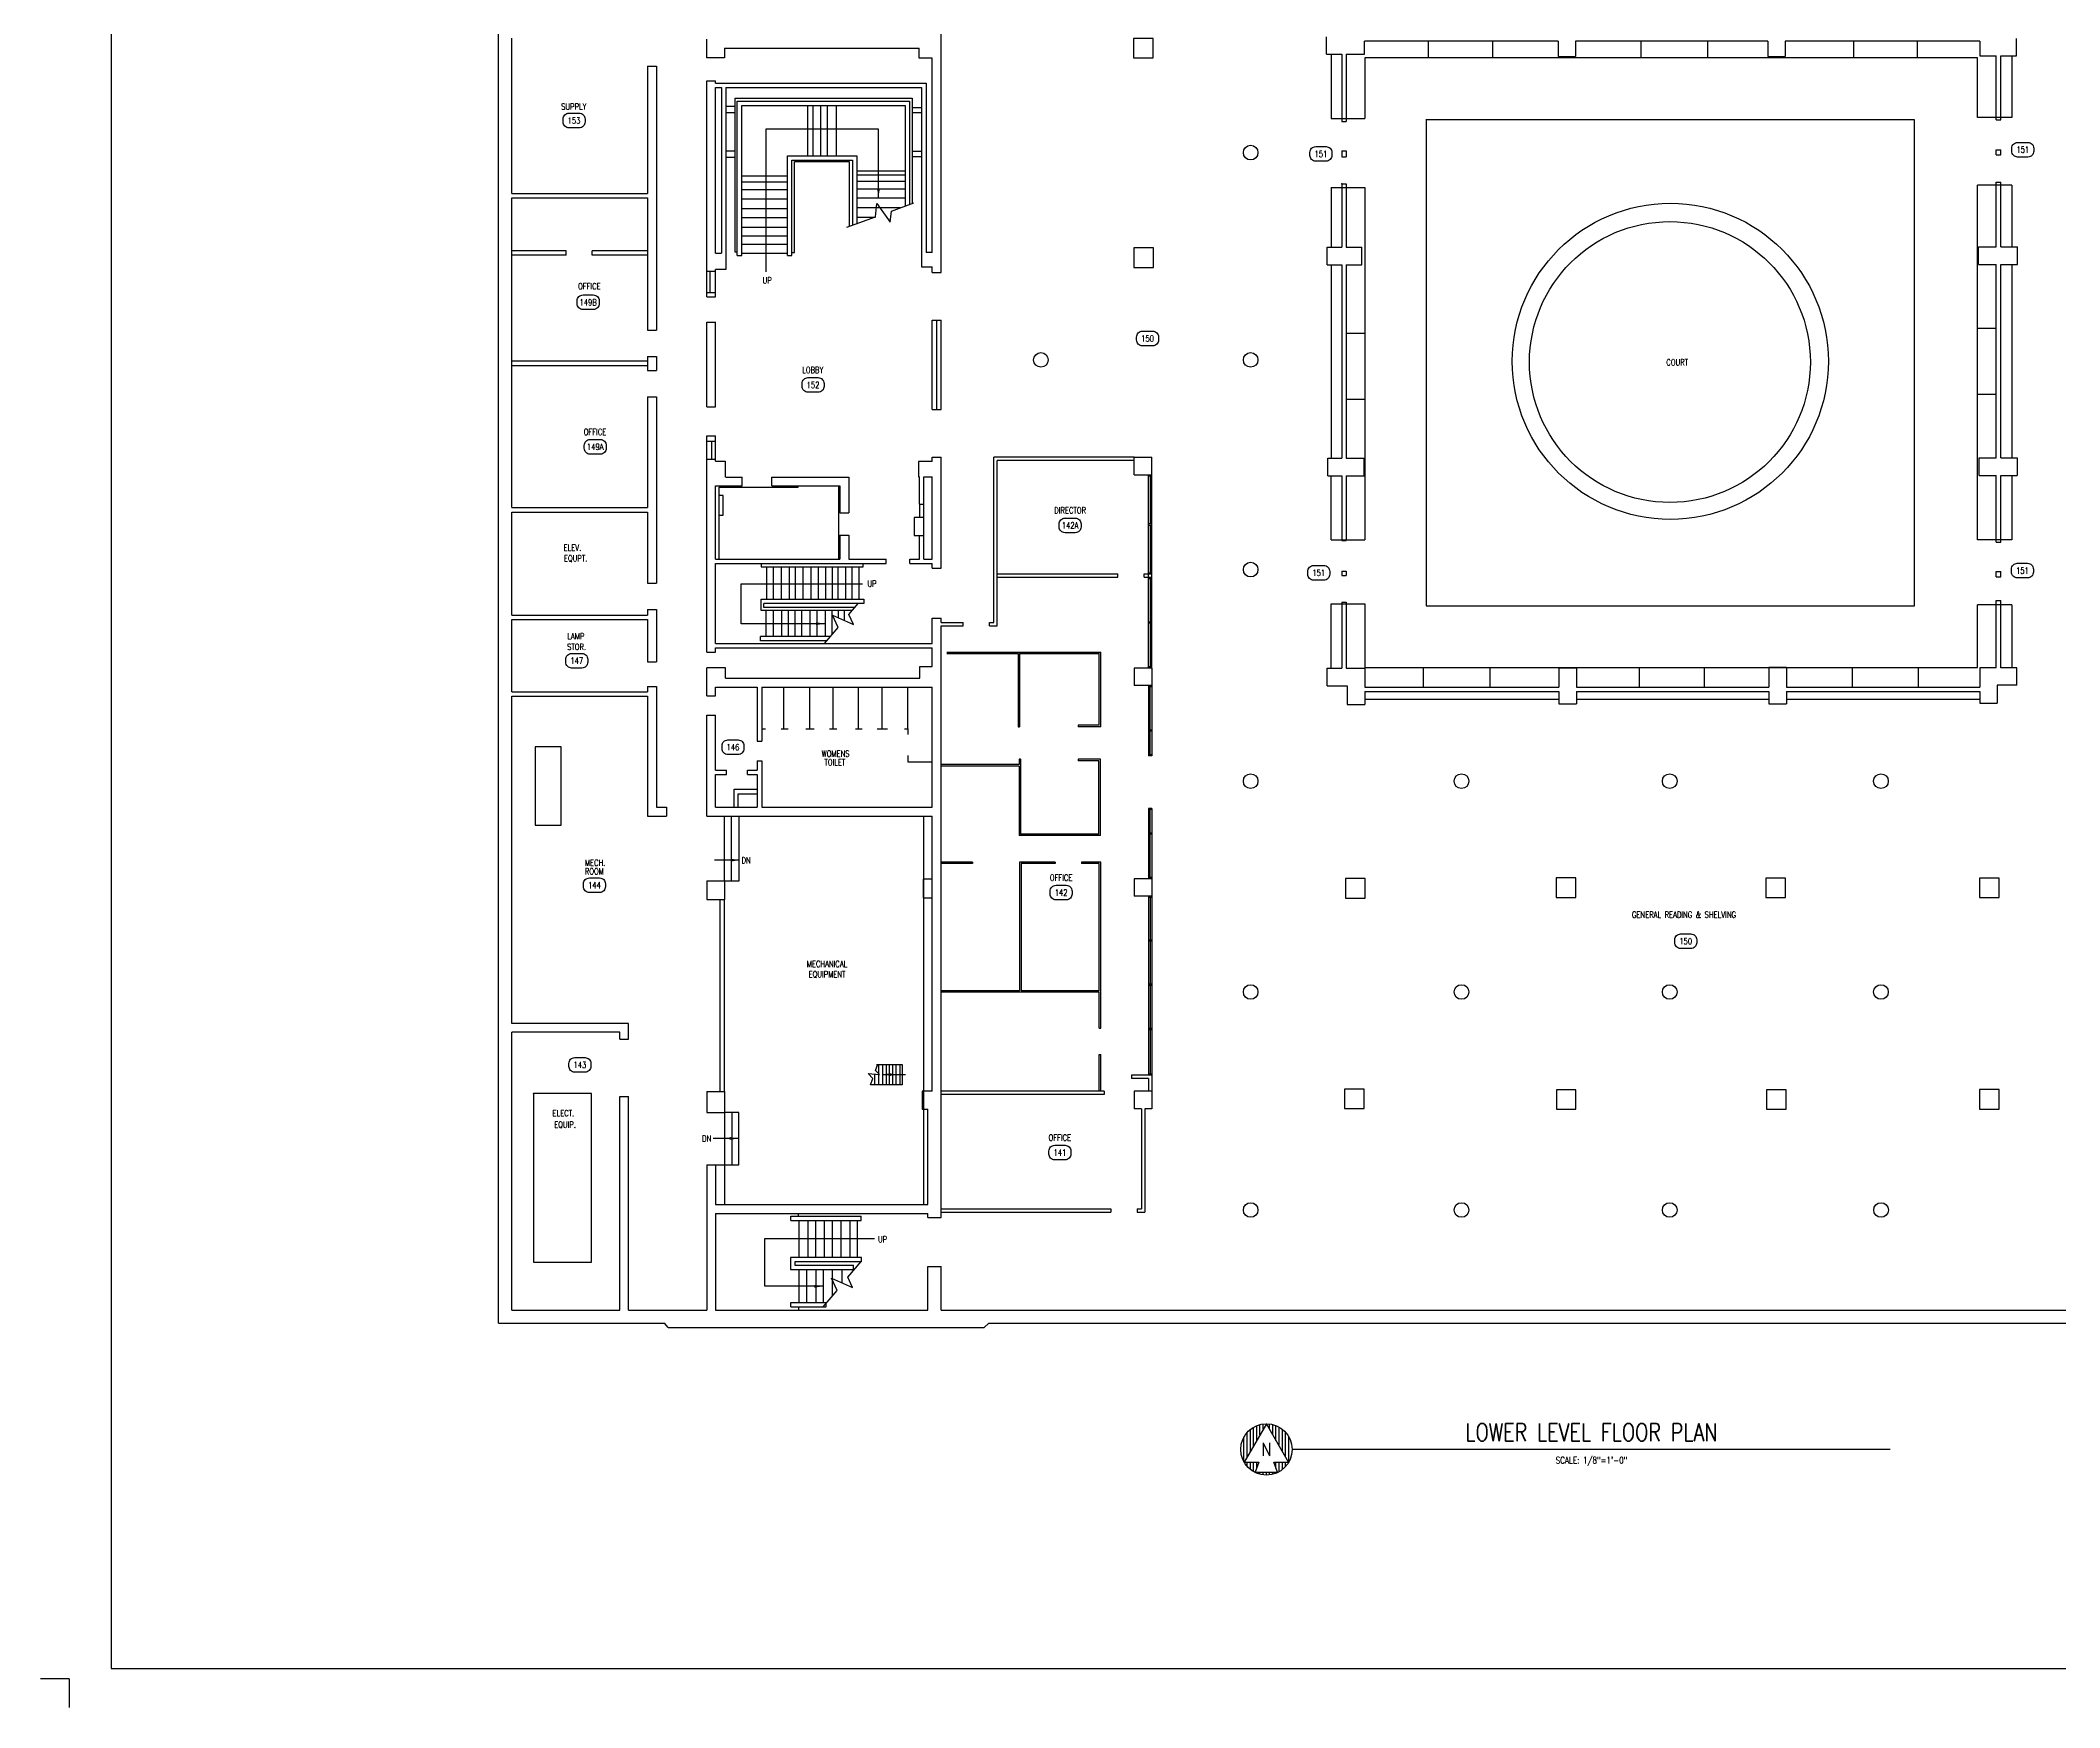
# Model space of a CAD drawing. Extents: x -97 to 5019, y -54 to 3540.
# Drawn here: x -97 to 2663, y -54 to 2225 of the extents above; entities that cross this region are included whole.
import ezdxf
from ezdxf.enums import TextEntityAlignment as Align

# ---------------------------------------------------------------- set-up
doc = ezdxf.new("R2010")
doc.units = 0
doc.header["$LTSCALE"] = 48
doc.header["$MEASUREMENT"] = 0
doc.layers.get('0').update_dxf_attribs({"linetype": 'CONTINUOUS'})
for name, color, linetype in [('BLDGS', 34, 'CONTINUOUS'), ('BORDER', 2, 'CONTINUOUS'), ('ROOMS', 34, 'CONTINUOUS')]:
    doc.layers.add(name, color=color, linetype=linetype)
doc.styles.add('A', font='SIMPLEX.shx', dxfattribs={"width": 0.8, "height": 8.5})
doc.styles.add('COMPLEX', font='complex', dxfattribs={"height": 24})
doc.styles.add('SIMPLEX', font='SIMPLEX.shx', dxfattribs={"height": 12})
doc.dimstyles.get("Standard").update_dxf_attribs({"dimtxt": 0.18, "dimasz": 0.18, "dimexe": 0.18, "dimexo": 0.0625, "dimgap": 0.09, "dimtad": 0, "dimtih": 1, "dimtoh": 1, "dimdec": 4, "dimzin": 0, "dimdsep": 46, "dimtxsty": 'Standard', "dimcen": 0.09, "dimadec": 0, "dimazin": 0, "dimtfac": 1, "dimtdec": 4, "dimtofl": 0, "dimtmove": 0, "dimatfit": 3, "dimfxl": 1, "dimtolj": 1, "dimtzin": 0, "dimarcsym": 0})

msp = doc.modelspace()

# ---------------------------------------------------------------- linework, layer by layer
for centre in [(1557.1, 2071.3), (1270.4, 1788.1), (1557.1, 1788.1), (1557.1, 1501.5), (1557.1, 1212.4), (1845.2, 1212.4), (2129.7, 1212.4), (2418.4, 1212.4), (1557.1, 924.3), (1845.2, 924.3), (2129.7, 924.3), (2418.4, 924.3), (1557.1, 626.4), (1845.2, 626.4), (2129.7, 626.4), (2418.5, 626.4)]:
    msp.add_circle(centre, 10)
at = {"layer": 'BLDGS'}
for p, q in [((529.3, 471.8), (529.3, 3087.8)), ((1134.1, 1907.4), (1134.1, 2784.6)), ((547.3, 2015.3), (547.3, 2227.5)), ((813.9, 2201), (813.9, 2226.1)), ((837.9, 2214.1), (1104.1, 2214.1)), ((837.9, 2214.1), (837.9, 2201)), ((1104.1, 2200.5), (1104.1, 2214.1)), ((1660.9, 2205.7), (1660.9, 2229.7)), ((1977.2, 2223.8), (1712.6, 2223.8)), ((1712.6, 2205.7), (1712.6, 2223.8)), ((1800, 2200.8), (1800, 2223.8)), ((1888.2, 2200.8), (1888.2, 2223.8)), ((1977.2, 2223.8), (1977.2, 2202.6)), ((2263.7, 2223.8), (2001.2, 2223.8)), ((2001.2, 2223.8), (2001.2, 2202.6)), ((2090.7, 2200.8), (2090.7, 2223.8)), ((2181.6, 2200.8), (2181.6, 2223.8)), ((2263.7, 2223.8), (2263.7, 2202.7)), ((2553.7, 2223.8), (2287.7, 2223.8)), ((2287.7, 2223.8), (2287.7, 2202.7)), ((2381.2, 2200.8), (2381.2, 2223.8)), ((2468.3, 2200.8), (2468.3, 2223.8)), ((2553.7, 2223.8), (2553.7, 2203.4)), ((2603.4, 2203.4), (2603.4, 2227.4)), ((733, 2189.5), (733, 2015.3)), ((733, 2189.5), (745, 2189.5)), ((745, 2189.5), (745, 1828.5)), ((837.9, 2201), (813.9, 2201)), ((1122.1, 2200.5), (1104.1, 2200.5)), ((1122.1, 1934.8), (1122.1, 2200.5)), ((1660.9, 2205.7), (1681.8, 2205.7)), ((1666.9, 2205.7), (1666.9, 2118.1)), ((1681.8, 2205.7), (1681.8, 2113.6)), ((1687.7, 2205.7), (1712.6, 2205.7)), ((1687.7, 2205.7), (1687.7, 2113.6)), ((2550.5, 2200.8), (1713.2, 2200.8)), ((1713.2, 2200.8), (1713.2, 2118.1)), ((1977.2, 2202.6), (2001.2, 2202.6)), ((2263.7, 2202.7), (2287.7, 2202.7)), ((2550.5, 2119.3), (2550.5, 2200.8)), ((2553.7, 2203.4), (2576, 2203.4)), ((2576, 2116), (2576, 2203.4)), ((2582.1, 2116), (2582.1, 2203.4)), ((2582.1, 2203.4), (2603.4, 2203.4)), ((2597.4, 2203.4), (2597.4, 2119.3)), ((813.9, 1874.1), (813.9, 2169.4)), ((813.9, 2169.4), (825.9, 2169.4)), ((825.9, 2166.4), (825.9, 2169.4)), ((825.9, 2166.4), (1113.5, 2166.4)), ((825.9, 1934.1), (825.9, 2160.3)), ((825.9, 2160.3), (833.9, 2160.3)), ((833.9, 2160.3), (833.9, 1934.1)), ((840, 2160.3), (1107.4, 2160.3)), ((840, 2160.3), (840, 1911.7)), ((1107.4, 2160.3), (1107.4, 1936.5)), ((1113.5, 2166.4), (1113.5, 1934.8)), ((840, 2134.6), (852.7, 2134.6)), ((840, 2126.3), (852.7, 2126.3)), ((852.7, 1935.3), (852.7, 2145.8)), ((852.7, 2145.8), (1094.4, 2145.8)), ((855.6, 1930.5), (855.6, 2141.8)), ((855.6, 2141.8), (1091.1, 2141.8)), ((861.6, 1930.5), (861.6, 2135.8)), ((861.6, 2135.8), (1085, 2135.8)), ((952, 2066.8), (952, 2135.8)), ((959.4, 2066.8), (959.4, 2135.8)), ((969.6, 2066.8), (969.6, 2135.8)), ((979, 2066.8), (979, 2135.8)), ((991.3, 2066.8), (991.3, 2135.8)), ((1085, 2135.8), (1085, 1998.4)), ((1091.1, 2141.8), (1091.1, 2000.2)), ((1094.4, 2145.8), (1094.4, 2001.6)), ((1094.4, 2132.9), (1107.4, 2132.9)), ((1094.4, 2126.1), (1107.4, 2126.1)), ((1666.9, 2118.1), (1713.2, 2118.1)), ((1681.8, 2113.6), (1687.7, 2113.6)), ((1796.8, 2116.8), (1796.8, 1452)), ((2464.4, 2116.2), (1797.4, 2116.2)), ((2464.4, 1452), (2464.4, 2116.2)), ((2597.4, 2119.3), (2550.5, 2119.3)), ((2576, 2116), (2582.1, 2116)), ((840, 2073.9), (852.7, 2073.9)), ((1094.4, 2073.4), (1107.4, 2073.4)), ((1681.8, 2073.9), (1687.7, 2073.9)), ((1681.8, 2073.9), (1681.8, 2065.5)), ((1687.7, 2073.9), (1687.7, 2065.5)), ((2576, 2075.2), (2582.1, 2075.2)), ((2576, 2068.4), (2576, 2075.2)), ((2582.1, 2068.4), (2582.1, 2075.2)), ((840, 2064.9), (852.7, 2064.9)), ((924.1, 1930.5), (924.1, 2066.8)), ((924.1, 2066.8), (1019, 2066.8)), ((930.1, 1930.5), (930.1, 2060.8)), ((930.1, 2060.8), (1012.9, 2060.8)), ((933.6, 1934.9), (933.6, 2059.1)), ((933.6, 2059.1), (1008.3, 2059.1)), ((1008.3, 2059.1), (1008.3, 1970.7)), ((1012.9, 2060.8), (1012.9, 1972.3)), ((1019, 2066.8), (1019, 1974.3)), ((1019, 2046.6), (1085, 2046.6)), ((1094.4, 2065.9), (1107.4, 2065.9)), ((1681.8, 2065.5), (1687.7, 2065.5)), ((2576, 2068.4), (2582.1, 2068.4)), ((547.3, 2015.3), (733, 2015.3)), ((861.6, 2039.7), (924.1, 2039.7)), ((861.6, 2031.5), (924.1, 2031.5)), ((861.6, 2021.1), (924.1, 2021.1)), ((1019, 2041), (1085, 2041)), ((1019, 2032.2), (1085, 2032.2)), ((1019, 2021.6), (1085, 2021.6)), ((1666.9, 2023.5), (1666.9, 1941.9)), ((1666.9, 2023.5), (1713.2, 2023.5)), ((1681.8, 2028.8), (1681.8, 1941.9)), ((1681.8, 2028.8), (1687.7, 2028.8)), ((1687.7, 2028.8), (1687.7, 1941.9)), ((1713.2, 2023.5), (1713.2, 1542.1)), ((2550.5, 1542.1), (2550.5, 2026.9)), ((2597.4, 2026.9), (2550.5, 2026.9)), ((2576, 1942.6), (2576, 2030.8)), ((2576, 2030.8), (2582.1, 2030.8)), ((2582.1, 1942.6), (2582.1, 2030.8)), ((2597.4, 2026.9), (2597.4, 1942.6)), ((547.3, 1586.2), (547.3, 2009.3)), ((547.3, 2009.3), (733, 2009.3)), ((733, 2009.3), (733, 1828.5)), ((861.6, 2008.1), (924.1, 2008.1)), ((861.6, 1995), (924.1, 1995)), ((1019, 2009.3), (1085, 2009.3)), ((1019, 1996.4), (1078.2, 1996.4)), ((1044.5, 1983.4), (1046.4, 2001.6)), ((1046.4, 2001.6), (1064.6, 1976.2)), ((1064.6, 1976.2), (1066.1, 1991.4)), ((1066.1, 1991.4), (1096.9, 2002.5)), ((861.6, 1982.8), (924.1, 1982.8)), ((861.6, 1969.2), (924.1, 1969.2)), ((1005.3, 1969.3), (1044.5, 1983.4)), ((1019, 1983.3), (1044.5, 1983.3)), ((621.9, 1937.2), (547.3, 1937.2)), ((621.9, 1931.2), (621.9, 1937.2)), ((657.1, 1931.2), (657.1, 1937.2)), ((733, 1937.2), (657.1, 1937.2)), ((825.9, 1934.1), (833.9, 1934.1)), ((855.6, 1935.3), (852.7, 1935.3)), ((861.6, 1957.5), (924.1, 1957.5)), ((861.6, 1946.1), (924.1, 1946.1)), ((861.6, 1933.9), (924.1, 1933.9)), ((930.1, 1934.9), (933.6, 1934.9)), ((1107.4, 1936.5), (1107.4, 1915.2)), ((1122.1, 1934.8), (1113.5, 1934.8)), ((1661.5, 1941.9), (1681.8, 1941.9)), ((1661.5, 1917.9), (1661.5, 1941.9)), ((1687.7, 1941.9), (1709, 1941.9)), ((1709, 1917.9), (1709, 1941.9)), ((2551.9, 1942.6), (2576, 1942.6)), ((2551.9, 1918.6), (2551.9, 1942.6)), ((2582.1, 1942.6), (2604.8, 1942.6)), ((2604.8, 1918.6), (2604.8, 1942.6)), ((621.9, 1931.2), (547.3, 1931.2)), ((733, 1931.2), (657.1, 1931.2)), ((813.9, 1909.5), (825.9, 1909.5)), ((818.7, 1880.2), (818.7, 1909.5)), ((825.9, 1874.1), (825.9, 1911.7)), ((840, 1911.7), (825.9, 1911.7)), ((855.6, 1930.5), (861.6, 1930.5)), ((924.1, 1930.5), (930.1, 1930.5)), ((1107.4, 1915.2), (1122.1, 1915.2)), ((1122.1, 1907.4), (1122.1, 1915.2)), ((1122.1, 1907.4), (1134.1, 1907.4)), ((1661.5, 1917.9), (1681.8, 1917.9)), ((1666.9, 1917.9), (1666.9, 1653.7)), ((1681.8, 1917.9), (1681.8, 1653.7)), ((1687.7, 1917.9), (1687.7, 1653.7)), ((1687.7, 1917.9), (1709, 1917.9)), ((2551.9, 1918.6), (2576, 1918.6)), ((2576, 1654), (2576, 1918.6)), ((2582.1, 1654), (2582.1, 1918.6)), ((2582.1, 1918.6), (2597.4, 1918.6)), ((2597.4, 1918.6), (2597.4, 1654)), ((2597.4, 1918.6), (2604.8, 1918.6)), ((813.9, 1880.2), (825.9, 1880.2)), ((813.9, 1874.1), (825.9, 1874.1)), ((733, 1828.5), (745, 1828.5)), ((813.9, 1724.1), (813.9, 1839.6)), ((813.9, 1839.6), (825.9, 1839.6)), ((825.9, 1724.1), (825.9, 1839.6)), ((1122.1, 1720.4), (1122.1, 1842.5)), ((1122.1, 1842.5), (1134.1, 1842.5)), ((1128.1, 1720.4), (1128.1, 1842.5)), ((1134.1, 1720.4), (1134.1, 1842.5)), ((1687.7, 1824.7), (1713.2, 1824.7)), ((2576, 1830.9), (2550.5, 1830.9)), ((733, 1786.1), (547.3, 1786.1)), ((733, 1780.1), (547.3, 1780.1)), ((733, 1792.5), (733, 1773.6)), ((733, 1792.5), (745, 1792.5)), ((733, 1773.6), (745, 1773.6)), ((745, 1792.5), (745, 1773.6)), ((2576, 1740.7), (2550.5, 1740.7)), ((733, 1737.6), (733, 1586.2)), ((733, 1737.6), (745, 1737.6)), ((745, 1737.6), (745, 1482.9)), ((813.9, 1724.1), (825.9, 1724.1)), ((1122.1, 1720.4), (1134.1, 1720.4)), ((1687.7, 1734.6), (1713.2, 1734.6)), ((813.9, 1388.5), (813.9, 1684.3)), ((813.9, 1684.3), (825.9, 1684.3)), ((825.9, 1649.6), (825.9, 1684.3)), ((813.9, 1677.2), (825.9, 1677.2)), ((820.5, 1677.2), (820.5, 1652.5)), ((813.9, 1652.5), (825.9, 1652.5)), ((825.9, 1649.6), (839, 1649.6)), ((839, 1649.6), (839, 1627.9)), ((1122.1, 1649.4), (1103.4, 1649.4)), ((1103.4, 1649.4), (1103.4, 1628.1)), ((1103.4, 1628.1), (1104.6, 1628.1)), ((1104.6, 1590.8), (1104.6, 1628.1)), ((1110.6, 1590.8), (1110.6, 1628.1)), ((1110.6, 1628.1), (1122.1, 1628.1)), ((1122.1, 1649.4), (1122.1, 1655)), ((1122.1, 1655), (1134.1, 1655)), ((1122.1, 1515.8), (1122.1, 1628.1)), ((1134.1, 1503.6), (1134.1, 1655)), ((1206.1, 1429.3), (1206.1, 1655)), ((1398.1, 1655), (1206.1, 1655)), ((1210.6, 1424.8), (1210.6, 1650.5)), ((1398.1, 1650.5), (1210.6, 1650.5)), ((1398.1, 1655), (1422.1, 1655)), ((1398.1, 1631), (1398.1, 1655)), ((1398.1, 1631), (1422.1, 1631)), ((1417.6, 1367), (1417.6, 1631)), ((1417.6, 1629.5), (1422.1, 1629.5)), ((1419.9, 1629.5), (1419.9, 1564.4)), ((1422.1, 1367), (1422.1, 1655)), ((1662.6, 1629.7), (1662.6, 1653.7)), ((1662.6, 1653.7), (1681.8, 1653.7)), ((1662.6, 1629.7), (1681.8, 1629.7)), ((1666.9, 1542.1), (1666.9, 1629.7)), ((1681.8, 1629.7), (1681.8, 1541.3)), ((1687.7, 1653.7), (1712, 1653.7)), ((1687.7, 1629.7), (1687.7, 1541.3)), ((1687.7, 1629.7), (1712, 1629.7)), ((1712, 1629.7), (1712, 1653.7)), ((2552.8, 1654), (2576, 1654)), ((2552.8, 1630), (2552.8, 1654)), ((2552.8, 1630), (2576, 1630)), ((2576, 1539.2), (2576, 1630)), ((2582.1, 1654), (2604.4, 1654)), ((2582.1, 1539.2), (2582.1, 1630)), ((2582.1, 1630), (2604.4, 1630)), ((2597.4, 1630), (2597.4, 1542.1)), ((2604.4, 1654), (2604.4, 1630)), ((825.9, 1515.8), (825.9, 1615.9)), ((825.9, 1615.9), (862.3, 1615.9)), ((830.8, 1515.8), (830.8, 1614.3)), ((830.8, 1614.3), (938.8, 1614.3)), ((836.5, 1602.6), (830.8, 1602.6)), ((836.5, 1575.9), (836.5, 1602.6)), ((839.9, 1627.9), (862.3, 1627.9)), ((862.3, 1615.9), (862.3, 1627.9)), ((902.8, 1627.9), (1007.9, 1627.9)), ((902.8, 1615.9), (902.8, 1627.9)), ((902.8, 1615.9), (995.9, 1615.9)), ((938.8, 1614.3), (938.8, 1615.9)), ((993.7, 1615.9), (993.7, 1515.8)), ((995.9, 1615.9), (995.9, 1579.2)), ((1007.9, 1627.9), (1007.9, 1579.2)), ((547.3, 1586.2), (733, 1586.2)), ((547.3, 1580.2), (733, 1580.2)), ((547.3, 1439.3), (547.3, 1580.2)), ((733, 1580.2), (733, 1482.9)), ((830.8, 1575.9), (836.5, 1575.9)), ((995.9, 1579.2), (1007.9, 1579.2)), ((1104.6, 1590.8), (1104.6, 1572.7)), ((1104.6, 1590.8), (1110.6, 1590.8)), ((1110.6, 1548.2), (1110.6, 1590.8)), ((995.9, 1548.6), (1007.9, 1548.6)), ((995.9, 1548.6), (995.9, 1515.8)), ((1007.9, 1548.6), (1007.9, 1515.8)), ((1110.6, 1572.7), (1097.4, 1572.7)), ((1097.4, 1572.7), (1097.4, 1548.3)), ((1097.4, 1548.3), (1104.6, 1548.3)), ((1104.6, 1515.8), (1104.6, 1548.2)), ((1104.6, 1548.2), (1110.6, 1548.2)), ((1110.6, 1515.8), (1110.6, 1548.2)), ((1417.6, 1564.4), (1422.1, 1564.4)), ((1417.6, 1562.1), (1422.1, 1562.1)), ((1419.9, 1562.1), (1419.9, 1497)), ((1666.9, 1542.1), (1713.2, 1542.1)), ((1681.8, 1541.3), (1687.7, 1541.3)), ((2597.4, 1542.1), (2550.5, 1542.1)), ((2576, 1539.2), (2582.1, 1539.2)), ((825.9, 1515.8), (995.9, 1515.8)), ((825.9, 1509.8), (1059.2, 1509.8)), ((825.9, 1400.3), (825.9, 1509.8)), ((888, 1509.8), (888, 1505.3)), ((888, 1505.3), (1027.7, 1505.3)), ((895.3, 1505.3), (895.3, 1461.1)), ((904.4, 1505.3), (904.4, 1461.1)), ((915.5, 1505.3), (915.5, 1461.1)), ((926.4, 1505.3), (926.4, 1461.1)), ((934.8, 1505.3), (934.8, 1461.1)), ((945.2, 1505.3), (945.2, 1461.1)), ((956.1, 1505.3), (956.1, 1461.1)), ((966.1, 1505.3), (966.1, 1461.1)), ((976.1, 1505.3), (976.1, 1461.1)), ((985.1, 1505.3), (985.1, 1461.1)), ((992.8, 1505.3), (992.8, 1461.1)), ((1003.5, 1505.3), (1003.5, 1461.1)), ((1007.9, 1515.8), (1059.2, 1515.8)), ((1012.2, 1505.3), (1012.2, 1461.1)), ((1021.8, 1505.3), (1021.8, 1461.1)), ((1027.7, 1505.3), (1027.7, 1509.8)), ((1059.2, 1509.8), (1059.2, 1515.8)), ((1091.3, 1515.8), (1104.6, 1515.8)), ((1091.3, 1509.8), (1091.3, 1515.8)), ((1091.3, 1509.8), (1122.1, 1509.8)), ((1110.6, 1515.8), (1122.1, 1515.8)), ((1122.1, 1503.6), (1122.1, 1509.8)), ((1122.1, 1503.6), (1134.1, 1503.6)), ((1210.6, 1495.5), (1375.6, 1495.5)), ((1210.6, 1491), (1375.6, 1491)), ((1375.6, 1491), (1375.6, 1495.5)), ((1411.6, 1491), (1411.6, 1495.5)), ((1411.6, 1495.5), (1422.1, 1495.5)), ((1411.6, 1491), (1422.1, 1491)), ((1417.6, 1497), (1422.1, 1497)), ((1681.8, 1499.4), (1687.7, 1499.4)), ((1681.8, 1499.4), (1681.8, 1493.4)), ((1681.8, 1493.4), (1687.7, 1493.4)), ((1687.7, 1499.4), (1687.7, 1493.4)), ((2576, 1499), (2582.1, 1499)), ((2576, 1491.7), (2576, 1499)), ((2576, 1491.7), (2582.1, 1491.7)), ((2582.1, 1491.7), (2582.1, 1499)), ((733, 1482.9), (745, 1482.9)), ((1417.6, 1489.5), (1422.1, 1489.5)), ((1419.9, 1489.5), (1419.9, 1429.7)), ((547.3, 1439.3), (733, 1439.3)), ((733, 1446.9), (733, 1439.3)), ((733, 1446.9), (745, 1446.9)), ((745, 1446.9), (745, 1375.4)), ((888, 1445.4), (888, 1461.1)), ((888, 1461.1), (1028.3, 1461.1)), ((1012.6, 1445.4), (888, 1445.4)), ((1028.3, 1455.2), (891.9, 1455.2)), ((891.9, 1449.6), (891.9, 1455.2)), ((1015.8, 1449.6), (891.9, 1449.6)), ((894.9, 1410), (894.9, 1445.4)), ((905, 1410), (905, 1445.4)), ((916.6, 1410), (916.6, 1445.4)), ((925.6, 1410), (925.6, 1445.4)), ((934.6, 1410), (934.6, 1445.4)), ((944, 1410), (944, 1445.4)), ((955.2, 1410), (955.2, 1445.4)), ((964.6, 1410), (964.6, 1445.4)), ((975.9, 1410), (975.9, 1445.4)), ((985.3, 1412.9), (985.3, 1445.4)), ((993.5, 1422.6), (985.9, 1439.2)), ((985.9, 1439.2), (1014.4, 1426.4)), ((994.1, 1435.5), (994.1, 1445.4)), ((1002, 1431.6), (1002, 1445.4)), ((1008.1, 1440.1), (1020.7, 1455.2)), ((1014.4, 1426.4), (1008.1, 1440.1)), ((1028.3, 1461.1), (1028.3, 1455.2)), ((1122.1, 1400.3), (1122.1, 1435.3)), ((1122.1, 1435.3), (1134.1, 1435.3)), ((1134.1, 1429.3), (1134.1, 1435.3)), ((1666.9, 1366.6), (1666.9, 1454.7)), ((1666.9, 1454.7), (1713.2, 1454.7)), ((1681.8, 1456.8), (1681.8, 1366.6)), ((1681.8, 1456.8), (1687.7, 1456.8)), ((1687.7, 1456.8), (1687.7, 1366.6)), ((1713.2, 1454.7), (1713.2, 1367.9)), ((1796.8, 1452), (2464.4, 1452)), ((2550.5, 1367.9), (2550.5, 1453.3)), ((2597.4, 1453.3), (2550.5, 1453.3)), ((2576, 1367.4), (2576, 1459.5)), ((2576, 1459.5), (2582.1, 1459.5)), ((2582.1, 1367.4), (2582.1, 1459.5)), ((2597.4, 1453.3), (2597.4, 1367.4)), ((547.3, 1433.3), (733, 1433.3)), ((547.3, 1334.6), (547.3, 1433.3)), ((733, 1433.3), (733, 1375.4)), ((887.4, 1404), (887.4, 1410)), ((982.8, 1410), (887.4, 1410)), ((974.7, 1400.3), (993.5, 1422.6)), ((1134.1, 1429.3), (1164.1, 1429.3)), ((1134.1, 616.2), (1134.1, 1424.8)), ((1134.1, 1424.8), (1164.1, 1424.8)), ((1164.1, 1424.8), (1164.1, 1429.3)), ((1200.1, 1424.8), (1200.1, 1429.3)), ((1200.1, 1429.3), (1206.1, 1429.3)), ((1200.1, 1424.8), (1210.6, 1424.8)), ((1422.1, 1429.7), (1417.6, 1429.7)), ((1422.1, 1428.2), (1417.6, 1428.2)), ((1419.9, 1428.2), (1419.9, 1368.5)), ((813.9, 1388.5), (825.9, 1388.5)), ((825.9, 1400.3), (1122.1, 1400.3)), ((825.9, 1394.4), (1122.1, 1394.4)), ((825.9, 1388.5), (825.9, 1394.4)), ((977.7, 1404), (887.4, 1404)), ((1122.1, 1369.2), (1122.1, 1394.4)), ((1141.7, 1388.8), (1352.3, 1388.8)), ((1141.7, 1386.8), (1239.2, 1386.8)), ((1239.2, 1386.8), (1239.2, 1286.7)), ((1241.2, 1386.8), (1241.2, 1286.7)), ((1241.2, 1386.8), (1350.3, 1386.8)), ((1350.3, 1288.7), (1350.3, 1386.8)), ((1352.3, 1286.7), (1352.3, 1388.8)), ((733, 1375.4), (745, 1375.4)), ((813.9, 1329), (813.9, 1367.4)), ((839.4, 1367.4), (813.9, 1367.4)), ((839.4, 1353), (839.4, 1367.4)), ((839.4, 1353), (1104.9, 1353)), ((1104.9, 1353), (1104.9, 1369.2)), ((1104.9, 1369.2), (1122.1, 1369.2)), ((1422.1, 1367), (1398.1, 1367)), ((1398.1, 1367), (1398.1, 1343)), ((1422.1, 1368.5), (1417.6, 1368.5)), ((1422.1, 1367), (1422.1, 1247)), ((1661.8, 1366.6), (1681.8, 1366.6)), ((1661.8, 1342.6), (1661.8, 1366.6)), ((1687.7, 1366.6), (1712.9, 1366.6)), ((1712.9, 1366.6), (1712.9, 1340.7)), ((1713.2, 1367.9), (2550.5, 1367.9)), ((1793.5, 1340.7), (1793.5, 1367.9)), ((1884.5, 1340.7), (1884.5, 1367.9)), ((1978.2, 1367.1), (1978.2, 1340.7)), ((1978.2, 1367.1), (2002.2, 1367.1)), ((2002.2, 1367.1), (2002.2, 1340.7)), ((2088.3, 1340.7), (2088.3, 1367.9)), ((2177.1, 1340.7), (2177.1, 1367.9)), ((2265.2, 1368), (2289.2, 1368)), ((2265.2, 1368), (2265.2, 1340.7)), ((2289.2, 1368), (2289.2, 1340.7)), ((2379.5, 1340.7), (2379.5, 1367.9)), ((2469.5, 1340.7), (2469.5, 1367.9)), ((2576, 1367.4), (2553.4, 1367.4)), ((2553.4, 1367.4), (2553.4, 1340.7)), ((2604.1, 1367.4), (2582.1, 1367.4)), ((2604.1, 1343.4), (2604.1, 1367.4)), ((547.3, 1334.6), (733, 1334.6)), ((547.3, 1328.7), (733, 1328.7)), ((547.3, 881.3), (547.3, 1328.7)), ((733, 1341.8), (733, 1334.6)), ((733, 1341.8), (745, 1341.8)), ((733, 1328.7), (733, 1164.7)), ((745, 1341.8), (745, 1176.7)), ((813.9, 1329), (825.9, 1329)), ((825.9, 1341), (882.9, 1341)), ((825.9, 1329), (825.9, 1341)), ((882.9, 1341), (882.9, 1267.2)), ((888.9, 1341), (888.9, 1267.2)), ((888.9, 1341), (1122.1, 1341)), ((919.3, 1284), (919.3, 1341)), ((954.5, 1284), (954.5, 1341)), ((986.8, 1284), (986.8, 1341)), ((1021.2, 1284), (1021.2, 1341)), ((1053.5, 1284), (1053.5, 1341)), ((1088.6, 1284), (1088.6, 1341)), ((1122.1, 1176.7), (1122.1, 1341)), ((1422.1, 1343), (1398.1, 1343)), ((1417.6, 1343), (1417.6, 1247)), ((1422.1, 1341.5), (1417.6, 1341.5)), ((1419.9, 1282), (1419.9, 1341.5)), ((1661.8, 1342.6), (1688.9, 1342.6)), ((1688.9, 1342.6), (1688.9, 1317.1)), ((1712.9, 1340.7), (1978.2, 1340.7)), ((1712.9, 1334.7), (1978.2, 1334.7)), ((1712.9, 1334.7), (1712.9, 1317.1)), ((1978.2, 1334.7), (1978.2, 1318)), ((2002.2, 1340.7), (2265.2, 1340.7)), ((2002.2, 1334.7), (2265.2, 1334.7)), ((2002.2, 1334.7), (2002.2, 1318)), ((2265.2, 1334.7), (2265.2, 1318.1)), ((2289.2, 1340.7), (2553.4, 1340.7)), ((2289.2, 1334.7), (2553.4, 1334.7)), ((2289.2, 1334.7), (2289.2, 1318.1)), ((2553.4, 1334.7), (2553.4, 1319.1)), ((2604.1, 1343.4), (2577.4, 1343.4)), ((2577.4, 1343.4), (2577.4, 1319.1)), ((813.9, 1164.7), (813.9, 1302.4)), ((813.9, 1302.4), (825.9, 1302.4)), ((825.9, 1227.4), (825.9, 1302.4)), ((1688.9, 1317.1), (1712.9, 1317.1)), ((1978.2, 1323.8), (1712.9, 1323.8)), ((1978.2, 1318), (2002.2, 1318)), ((2265.2, 1323.8), (2002.2, 1323.8)), ((2265.2, 1318.1), (2289.2, 1318.1)), ((2553.4, 1323.8), (2289.2, 1323.8)), ((2553.4, 1319.1), (2577.4, 1319.1)), ((888.9, 1284), (894.1, 1284)), ((915.6, 1284), (925, 1284)), ((949.2, 1284), (960.5, 1284)), ((981.7, 1284), (991.5, 1284)), ((1017.3, 1284), (1026.1, 1284)), ((1046.5, 1284), (1060.8, 1284)), ((1084, 1284), (1088.6, 1284)), ((1088.6, 1284), (1088.6, 1276.2)), ((1239.2, 1286.7), (1241.2, 1286.7)), ((1350.3, 1288.7), (1321.2, 1288.7)), ((1321.2, 1288.7), (1321.2, 1286.7)), ((1352.3, 1286.7), (1321.2, 1286.7)), ((1422.1, 1282), (1417.6, 1282)), ((1422.1, 1280.5), (1417.6, 1280.5)), ((1419.9, 1248.5), (1419.9, 1280.5)), ((579.2, 1259.4), (579.2, 1152.3)), ((579.2, 1259.2), (579.2, 1259.4)), ((614.7, 1259.2), (579.2, 1259.2)), ((614.7, 1152.3), (614.7, 1259.2)), ((882.9, 1267.2), (888.9, 1267.2)), ((1088.6, 1247.5), (1088.6, 1238.6)), ((1240.8, 1242.4), (1240.8, 1235.1)), ((1242.8, 1242.4), (1240.8, 1242.4)), ((1242.8, 1242.4), (1242.8, 1140.2)), ((1351.8, 1242.4), (1321.2, 1242.4)), ((1321.2, 1242.4), (1321.2, 1240.4)), ((1351.8, 1138.2), (1351.8, 1242.4)), ((1422.1, 1248.5), (1417.6, 1248.5)), ((1422.1, 1247), (1417.6, 1247)), ((825.9, 1227.4), (841, 1227.4)), ((825.9, 1221.5), (841, 1221.5)), ((825.9, 1176.7), (825.9, 1221.5)), ((841, 1221.5), (841, 1227.4)), ((869.4, 1221.5), (869.4, 1227.4)), ((869.4, 1227.4), (882.9, 1227.4)), ((869.4, 1221.5), (882.9, 1221.5)), ((882.9, 1240.3), (888.9, 1240.3)), ((882.9, 1240.3), (882.9, 1227.4)), ((882.9, 1221.5), (882.9, 1176.7)), ((888.9, 1240.3), (888.9, 1176.7)), ((1088.6, 1238.6), (1122.1, 1238.6)), ((1240.8, 1235.1), (1134.1, 1235.1)), ((1240.8, 1233.1), (1134.1, 1233.1)), ((1240.8, 1233.1), (1240.8, 1138.2)), ((1349.8, 1240.4), (1321.2, 1240.4)), ((1349.8, 1140.2), (1349.8, 1240.4)), ((851.1, 1176.7), (851.1, 1201.3)), ((851.1, 1201.3), (882.9, 1201.3)), ((857, 1176.7), (857, 1195.2)), ((857, 1195.2), (882.9, 1195.2)), ((733, 1164.7), (758.9, 1164.7)), ((745, 1176.7), (758.9, 1176.7)), ((758.9, 1176.7), (758.9, 1164.7)), ((813.9, 1164.7), (1122.1, 1164.7)), ((825.9, 1176.7), (882.9, 1176.7)), ((837.9, 1076.4), (837.9, 1164.7)), ((847.7, 1076.4), (847.7, 1164.7)), ((858.3, 1076.4), (858.3, 1164.7)), ((888.9, 1176.7), (1122.1, 1176.7)), ((1110.2, 1164.7), (1110.2, 633.7)), ((1122.1, 788.7), (1122.1, 1164.7)), ((1422.1, 1175), (1417.6, 1175)), ((1417.6, 1175), (1417.6, 1079.1)), ((1422.1, 1173.5), (1417.6, 1173.5)), ((1419.9, 1141.5), (1419.9, 1173.5)), ((1422.1, 1175), (1422.1, 788.7)), ((579.2, 1152.3), (614.7, 1152.3)), ((1351.8, 1138.2), (1240.8, 1138.2)), ((1349.8, 1140.2), (1242.8, 1140.2)), ((1422.1, 1141.5), (1417.6, 1141.5)), ((1422.1, 1140), (1417.6, 1140)), ((1419.9, 1080.6), (1419.9, 1140)), ((813.9, 1076.4), (837.9, 1076.4)), ((813.9, 1076.4), (813.9, 1050.7)), ((837.9, 1076.4), (858.3, 1076.4)), ((837.9, 1076.4), (837.9, 1050.7)), ((1122.1, 1078.6), (1109.4, 1078.6)), ((1109.4, 1078.6), (1109.4, 1053.1)), ((1176.9, 1101.7), (1134.1, 1101.7)), ((1176.9, 1099.7), (1134.1, 1099.7)), ((1176.9, 1101.7), (1176.9, 1099.7)), ((1290, 1101.7), (1241.3, 1101.7)), ((1241.3, 1101.7), (1241.3, 926)), ((1290, 1099.7), (1243.3, 1099.7)), ((1243.3, 1099.7), (1243.3, 926)), ((1290, 1101.7), (1290, 1099.7)), ((1352.3, 1101.7), (1326, 1101.7)), ((1326, 1101.7), (1326, 1099.7)), ((1350.3, 1099.7), (1326, 1099.7)), ((1350.3, 926), (1350.3, 1099.7)), ((1352.3, 875), (1352.3, 1101.7)), ((1422.1, 1079.1), (1398.1, 1079.1)), ((1398.1, 1079.1), (1398.1, 1055.1)), ((1422.1, 1080.6), (1417.6, 1080.6)), ((2261.3, 1080), (2261.3, 1053.5)), ((2288.1, 1080), (2261.3, 1080)), ((2288.1, 1053.5), (2288.1, 1080)), ((813.9, 1050.7), (837.9, 1050.7)), ((831.5, 1050.7), (831.5, 788.3)), ((837.6, 1050.7), (837.6, 788.3)), ((1109.4, 1053.1), (1122.1, 1053.1)), ((1422.1, 1055.1), (1398.1, 1055.1)), ((1417.6, 1055.1), (1417.6, 810.7)), ((1422.1, 1053.6), (1417.6, 1053.6)), ((1419.9, 1053.6), (1419.9, 995.3)), ((2261.3, 1053.5), (2288.1, 1053.5)), ((1422.1, 995.3), (1417.6, 995.3)), ((1422.1, 993.8), (1417.6, 993.8)), ((1419.9, 993.8), (1419.9, 934.8)), ((1241.3, 926), (1134.4, 926)), ((1350.3, 924), (1134.4, 924)), ((1350.3, 926), (1243.3, 926)), ((1350.3, 875), (1350.3, 924)), ((1422.1, 934.8), (1417.6, 934.8)), ((1422.1, 933.3), (1417.6, 933.3)), ((1419.9, 933.3), (1419.9, 874.3)), ((707.1, 881.3), (547.3, 881.3)), ((547.3, 489.7), (547.3, 869.3)), ((695.1, 869.3), (547.3, 869.3)), ((695.1, 859.8), (695.1, 869.3)), ((695.1, 859.8), (707.1, 859.8)), ((707.1, 859.8), (707.1, 881.3)), ((1350.3, 875), (1352.3, 875)), ((1422.1, 874.3), (1417.6, 874.3)), ((1422.1, 872.8), (1417.6, 872.8)), ((1419.9, 872.8), (1419.9, 812.2)), ((1350.3, 788.6), (1350.3, 839)), ((1350.3, 839), (1352.3, 839)), ((1352.3, 788.6), (1352.3, 839)), ((1040.8, 806.2), (1034.3, 812.8)), ((1034.3, 812.8), (1050.1, 811.6)), ((1037.5, 797.3), (1040.8, 806.2)), ((1043.1, 812.7), (1043.1, 797.4)), ((1044.6, 817), (1047.7, 825.6)), ((1050.1, 811.6), (1044.6, 817)), ((1045.7, 825.4), (1081.1, 825.4)), ((1048.7, 825.4), (1048.7, 797.4)), ((1054, 825.4), (1054, 797.4)), ((1058.8, 825.4), (1058.8, 797.4)), ((1063.3, 825.4), (1063.3, 797.4)), ((1067.8, 825.4), (1067.8, 797.4)), ((1072.4, 825.4), (1072.4, 797.4)), ((1077.5, 825.4), (1077.5, 797.4)), ((1081.1, 825.4), (1081.1, 797.4)), ((1422.1, 810.7), (1394.1, 810.7)), ((1394.1, 810.7), (1394.1, 806.2)), ((1417.6, 806.2), (1394.1, 806.2)), ((1422.1, 812.2), (1417.6, 812.2)), ((1417.6, 806.2), (1417.6, 788.7)), ((577.3, 785.9), (577.3, 555.3)), ((577.3, 785.5), (577.3, 785.9)), ((656.4, 785.5), (577.3, 785.5)), ((656.4, 555.3), (656.4, 785.5)), ((695.1, 489.7), (695.1, 781.3)), ((695.1, 781.3), (707.1, 781.3)), ((707.1, 489.7), (707.1, 781.3)), ((813.9, 788.3), (813.9, 759.6)), ((813.9, 788.3), (837.9, 788.3)), ((837.9, 788.3), (837.9, 759.6)), ((1081.1, 797.4), (1037.5, 797.4)), ((1122.1, 788.7), (1108.2, 788.7)), ((1108.2, 788.7), (1108.2, 764.1)), ((1356.9, 788.6), (1134.1, 788.6)), ((1356.9, 784.1), (1134.1, 784.1)), ((1356.9, 788.6), (1356.9, 784.1)), ((1422.1, 788.7), (1398.1, 788.7)), ((1398.1, 788.7), (1398.1, 764.7)), ((1422.1, 788.7), (1422.1, 764.7)), ((813.9, 759.6), (837.9, 759.6)), ((837.9, 759.6), (837.9, 633.7)), ((857.8, 759.6), (837.9, 759.6)), ((848.8, 688), (848.8, 759.6)), ((857.8, 688), (857.8, 759.6)), ((1108.2, 764.1), (1116.1, 764.1)), ((1116.1, 633.7), (1116.1, 764.1)), ((1407.9, 764.7), (1398.1, 764.7)), ((1407.9, 764.7), (1407.9, 627.8)), ((1422.1, 764.7), (1412.4, 764.7)), ((1412.4, 764.7), (1412.4, 623.3)), ((813.9, 688), (813.9, 489.7)), ((813.9, 688), (825.9, 688)), ((825.9, 688), (857.8, 688)), ((825.9, 688), (825.9, 633.7)), ((825.9, 633.7), (1116.1, 633.7)), ((825.9, 621.7), (1116.1, 621.7)), ((825.9, 621.7), (825.9, 489.7)), ((928.9, 612), (928.9, 618)), ((928.9, 618), (1024.7, 618)), ((928.9, 612), (1024.7, 612)), ((938.9, 621.7), (938.9, 618)), ((939.7, 612), (939.7, 561.5)), ((952, 612), (952, 561.5)), ((962.5, 612), (962.5, 561.5)), ((974.2, 612), (974.2, 561.5)), ((985.3, 612), (985.3, 561.5)), ((997.2, 612), (997.2, 561.5)), ((1009.5, 612), (1009.5, 561.5)), ((1019.5, 612), (1019.5, 561.5)), ((1024.7, 612), (1024.7, 618)), ((1116.1, 616.2), (1116.1, 621.7)), ((1116.1, 616.2), (1134.1, 616.2)), ((1134.1, 627.8), (1365.9, 627.8)), ((1134.1, 623.3), (1365.9, 623.3)), ((1365.9, 627.8), (1365.9, 623.3)), ((1401.9, 627.8), (1401.9, 623.3)), ((1401.9, 627.8), (1407.9, 627.8)), ((1401.9, 623.3), (1412.4, 623.3)), ((577.3, 555.3), (656.4, 555.3)), ((1025.5, 561.5), (928.1, 561.5)), ((928.1, 561.5), (928.1, 545.2)), ((1025.5, 555.4), (934, 555.4)), ((934, 555.4), (934, 551.2)), ((1006.8, 534.5), (1024.9, 556)), ((1025.5, 555.4), (1025.5, 561.5)), ((928.1, 545.2), (1014.2, 545.2)), ((934, 551.2), (1014.2, 551.2)), ((939.8, 545.2), (939.8, 500.2)), ((950.3, 545.2), (950.3, 500.2)), ((962.9, 545.2), (962.9, 500.2)), ((972.9, 545.2), (972.9, 500.2)), ((992, 516.6), (984.5, 533.4)), ((984.5, 533.4), (1013, 520.7)), ((985, 545.2), (985, 510)), ((998.5, 545.2), (998.5, 527.3)), ((1013, 520.7), (1006.8, 534.5)), ((1014.2, 545.2), (1014.2, 551.2)), ((1116.1, 489.7), (1116.1, 549)), ((1116.1, 549), (1134.1, 549)), ((1134.1, 489.7), (1134.1, 549)), ((928.8, 494.3), (928.8, 500.2)), ((928.8, 500.2), (976.9, 500.2)), ((972.8, 493.9), (992, 516.6)), ((976.9, 494.3), (976.9, 500.2)), ((529.3, 471.8), (756.3, 471.8)), ((547.3, 489.7), (695.1, 489.7)), ((707.1, 489.7), (813.9, 489.7)), ((760.9, 465.7), (756.3, 471.8)), ((825.9, 489.7), (1116.1, 489.7)), ((928.8, 494.3), (976.9, 494.3)), ((939.5, 489.7), (939.5, 494.3)), ((1134.1, 489.7), (3421.2, 489.7)), ((1192.8, 465.7), (1199.2, 471.8)), ((1199.1, 471.8), (3439.3, 471.8)), ((760.9, 465.7), (1192.8, 465.7))]:
    msp.add_line(p, q, dxfattribs=at)
at = {"layer": 'BLDGS', "flags": 128}
for points in [[(1423.8, 2200.8), (1423.8, 2227.4), (1397, 2227.4), (1397, 2200.8)], [(1424.4, 1914.5), (1424.4, 1941.1), (1397.6, 1941.1), (1397.6, 1914.5)], [(1686.7, 1052.7), (1713.5, 1052.7), (1713.5, 1079.3), (1686.7, 1079.3)], [(1974.7, 1053.6), (2001.5, 1053.6), (2001.5, 1080.1), (1974.7, 1080.1)], [(2579.9, 1053.3), (2579.9, 1079.9), (2553.1, 1079.9), (2553.1, 1053.3)], [(1712.3, 765.1), (1712.3, 791.7), (1685.5, 791.7), (1685.5, 765.1)], [(1974.8, 764), (2001.6, 764), (2001.6, 790.6), (1974.8, 790.6)], [(2262.2, 764), (2289, 764), (2289, 790.6), (2262.2, 790.6)], [(2579.7, 790.9), (2552.9, 790.9), (2552.9, 764.3), (2579.7, 764.3)]]:
    msp.add_lwpolyline(points, close=True, dxfattribs=at)
at = {"layer": 'BLDGS'}
for centre, radius in [((2130.6, 1786.1), 216), ((2130, 1785.1), 191.9)]:
    msp.add_circle(centre, radius, dxfattribs=at)
msp.add_point((1681.8, 2028.8), dxfattribs=at)
at = {"layer": 'BORDER'}
for p, q in [((1578.6, 334.4), (1548.2, 281.8)), ((1565.4, 311.6), (1565.4, 331.8)), ((1569.8, 319.2), (1569.8, 333.3)), ((1574.2, 326.8), (1574.2, 334.1)), ((1608.9, 281.8), (1578.6, 334.4)), ((1582.9, 326.8), (1582.9, 334.1)), ((1587.3, 319.2), (1587.3, 333.3)), ((1591.7, 311.6), (1591.7, 331.8)), ((1547.9, 282.4), (1547.9, 316.3)), ((1552.3, 288.9), (1552.3, 322.5)), ((1556.7, 296.4), (1556.7, 326.7)), ((1561, 304), (1561, 329.7)), ((1596.1, 304), (1596.1, 329.7)), ((1600.5, 296.4), (1600.5, 326.7)), ((1604.9, 288.9), (1604.9, 322.5)), ((1609.2, 282.4), (1609.2, 316.3)), ((1548.2, 281.8), (1568.4, 281.8)), ((1552.3, 276.2), (1552.3, 281.8)), ((1556.7, 272), (1556.7, 281.8)), ((1561, 269), (1561, 281.8)), ((1568.4, 281.8), (1563.4, 268.1)), ((1565.4, 273.6), (1565.4, 281.8)), ((1593.7, 268.1), (1588.7, 281.8)), ((1588.7, 281.8), (1608.9, 281.8)), ((1591.7, 273.6), (1591.7, 281.8)), ((1596.1, 269), (1596.1, 281.8)), ((1600.5, 272), (1600.5, 281.8)), ((1604.9, 276.2), (1604.9, 281.8)), ((1614.8, 299.5), (2430.8, 299.5)), ((1563.4, 268.1), (1593.7, 268.1)), ((1565.4, 266.8), (1565.4, 268.1)), ((1569.8, 265.4), (1569.8, 268.1)), ((1574.2, 264.6), (1574.2, 268.1)), ((1578.6, 264.3), (1578.6, 268.1)), ((1582.9, 264.6), (1582.9, 268.1)), ((1587.3, 265.4), (1587.3, 268.1)), ((1591.7, 266.8), (1591.7, 268.1)), ((-57.5, -14.3), (-96.7, -14.3)), ((-57.5, -14.3), (-57.5, -53.6))]:
    msp.add_line(p, q, dxfattribs=at)
at = {"layer": 'BORDER', "flags": 128}
msp.add_lwpolyline([(4402.5, 3313.8), (0, 3313.8), (0, 0), (4402.5, 0)], close=True, dxfattribs=at)
at = {"layer": 'BORDER'}
msp.add_circle((1578.6, 299.3), 35.1, dxfattribs=at)
at = {"layer": 'ROOMS'}
for points in [[(639.5, 2105.2), (625.5, 2105.2, -0.414214), (617.5, 2113.2), (617.5, 2117.2, -0.414214), (625.5, 2125.2), (639.5, 2125.2, -0.414214), (647.5, 2117.2), (647.5, 2113.2, -0.414214)], [(1660.1, 2059.5), (1646.1, 2059.5, -0.414214), (1638.1, 2067.5), (1638.1, 2071.5, -0.414214), (1646.1, 2079.5), (1660.1, 2079.5, -0.414214), (1668.1, 2071.5), (1668.1, 2067.5, -0.414214)], [(2619.2, 2065.3), (2605.2, 2065.3, -0.414214), (2597.2, 2073.3), (2597.2, 2077.3, -0.414214), (2605.2, 2085.3), (2619.2, 2085.3, -0.414214), (2627.2, 2077.3), (2627.2, 2073.3, -0.414214)], [(658.8, 1856.8), (644.8, 1856.8, -0.414214), (636.8, 1864.8), (636.8, 1868.8, -0.414214), (644.8, 1876.8), (658.8, 1876.8, -0.414214), (666.8, 1868.8), (666.8, 1864.8, -0.414214)], [(1423.2, 1807.3), (1409.2, 1807.3, -0.414214), (1401.2, 1815.3), (1401.2, 1819.3, -0.414214), (1409.2, 1827.3), (1423.2, 1827.3, -0.414214), (1431.2, 1819.3), (1431.2, 1815.3, -0.414214)], [(966.1, 1743.8), (952.1, 1743.8, -0.414214), (944.1, 1751.8), (944.1, 1755.8, -0.414214), (952.1, 1763.8), (966.1, 1763.8, -0.414214), (974.1, 1755.8), (974.1, 1751.8, -0.414214)], [(668.5, 1659.3), (654.5, 1659.3, -0.414214), (646.5, 1667.3), (646.5, 1671.3, -0.414214), (654.5, 1679.3), (668.5, 1679.3, -0.414214), (676.5, 1671.3), (676.5, 1667.3, -0.414214)], [(1317.4, 1551.9), (1303.4, 1551.9, -0.414214), (1295.4, 1559.9), (1295.4, 1563.9, -0.414214), (1303.4, 1571.9), (1317.4, 1571.9, -0.414214), (1325.4, 1563.9), (1325.4, 1559.9, -0.414214)], [(1657.1, 1487.1), (1643.1, 1487.1, -0.414214), (1635.1, 1495.1), (1635.1, 1499.1, -0.414214), (1643.1, 1507.1), (1657.1, 1507.1, -0.414214), (1665.1, 1499.1), (1665.1, 1495.1, -0.414214)], [(2618.7, 1490.1), (2604.7, 1490.1, -0.414214), (2596.7, 1498.1), (2596.7, 1502.1, -0.414214), (2604.7, 1510.1), (2618.7, 1510.1, -0.414214), (2626.7, 1502.1), (2626.7, 1498.1, -0.414214)], [(643.2, 1367), (629.2, 1367, -0.414214), (621.2, 1375), (621.2, 1379, -0.414214), (629.2, 1387), (643.2, 1387, -0.414214), (651.2, 1379), (651.2, 1375, -0.414214)], [(856.7, 1248.8), (842.7, 1248.8, -0.414214), (834.7, 1256.8), (834.7, 1260.8, -0.414214), (842.7, 1268.8), (856.7, 1268.8, -0.414214), (864.7, 1260.8), (864.7, 1256.8, -0.414214)], [(667.4, 1060.2), (653.4, 1060.2, -0.414214), (645.4, 1068.2), (645.4, 1072.2, -0.414214), (653.4, 1080.2), (667.4, 1080.2, -0.414214), (675.4, 1072.2), (675.4, 1068.2, -0.414214)], [(1305.1, 1050.1), (1291.1, 1050.1, -0.414214), (1283.1, 1058.1), (1283.1, 1062.1, -0.414214), (1291.1, 1070.1), (1305.1, 1070.1, -0.414214), (1313.1, 1062.1), (1313.1, 1058.1, -0.414214)], [(2158.6, 983.7), (2144.6, 983.7, -0.414214), (2136.6, 991.7), (2136.6, 995.7, -0.414214), (2144.6, 1003.7), (2158.6, 1003.7, -0.414214), (2166.6, 995.7), (2166.6, 991.7, -0.414214)], [(647.5, 814.7), (633.5, 814.7, -0.414214), (625.5, 822.7), (625.5, 826.7, -0.414214), (633.5, 834.7), (647.5, 834.7, -0.414214), (655.5, 826.7), (655.5, 822.7, -0.414214)], [(1303.4, 694.9), (1289.4, 694.9, -0.414214), (1281.4, 702.9), (1281.4, 706.9, -0.414214), (1289.4, 714.9), (1303.4, 714.9, -0.414214), (1311.4, 706.9), (1311.4, 702.9, -0.414214)]]:
    msp.add_lwpolyline(points, format="xyb", close=True, dxfattribs=at)

# ---------------------------------------------------------------- texts
at = {"layer": 'BLDGS', "style": 'A', "width": 0.8}
for s, p in [('UP', (896.4, 1892.5)), ('UP', (1039.7, 1478.1)), ('DN', (867.7, 1100.1)), ('DN', (813.8, 719.8)), ('UP', (1054.1, 582.1))]:
    msp.add_text(s, height=8.5, dxfattribs=at).set_placement(p, align=Align.CENTER)
at = {"layer": 'BORDER', "style": 'SIMPLEX', "width": 0.8}
for s, height, p in [('LOWER LEVEL FLOOR PLAN', 24, (2022.8, 310.7)), ('SCALE: 1/8"=1\'-0"', 9, (2022.8, 279.9))]:
    msp.add_text(s, height=height, dxfattribs=at).set_placement(p, align=Align.CENTER)
at = {"layer": 'BORDER', "style": 'COMPLEX', "width": 0.8}
msp.add_text('N', height=17.5, dxfattribs=at).set_placement((1578.6, 299.3), align=Align.MIDDLE)
at = {"layer": 'ROOMS', "style": 'A', "width": 0.8}
for s, p in [('SUPPLY', (632.2, 2130)), ('OFFICE', (653.5, 1884.5)), ('LOBBY', (958.7, 1770)), ('COURT', (2140, 1780.5)), ('OFFICE', (661.2, 1685.4)), ('DIRECTOR', (1310.4, 1578.2)), ('ELEV.', (630.3, 1527.2)), ('EQUPT.', (634.7, 1512.6)), ('LAMP', (635, 1406.3)), ('STOR.', (636, 1391.7)), ('WOMENS', (989.9, 1245.6)), ('TOILET', (988.9, 1234)), ('MECH.', (661.3, 1096.6)), ('ROOM', (660.2, 1084.9)), ('OFFICE', (1298.1, 1076.3)), ('GENERAL READING & SHELVING', (2149.2, 1025.6)), ('MECHANICAL', (978.2, 958.4)), ('EQUIPMENT', (978.2, 944.3)), ('ELECT.', (617.9, 754.5)), ('EQUIP.', (620.2, 738.9)), ('OFFICE', (1296.4, 721.1))]:
    msp.add_text(s, height=8.5, dxfattribs=at).set_placement(p, align=Align.CENTER)
for s, p in [('153', (632.5, 2115.2)), ('151', (1653.1, 2069.5)), ('151', (2612.2, 2075.3)), ('149B', (651.8, 1866.8)), ('150', (1416.2, 1817.3)), ('152', (959.1, 1753.8)), ('149A', (661.5, 1669.3)), ('142A', (1310.4, 1561.9)), ('151', (1650.1, 1497.1)), ('151', (2611.7, 1500.1)), ('147', (636.2, 1377)), ('146', (849.7, 1258.8)), ('144', (660.4, 1070.2)), ('142', (1298.1, 1060.1)), ('150', (2151.6, 993.7)), ('143', (640.5, 824.7)), ('141', (1296.4, 704.9))]:
    msp.add_text(s, height=8.5, dxfattribs=at).set_placement(p, align=Align.MIDDLE)

# ---------------------------------------------------------------- leaders
at = {"layer": 'BLDGS'}
for points in [[(1048.5, 2010.2), (1048.5, 2103.3), (894.5, 2103.3), (894.5, 1908.5)], [(975.1, 1427.6), (861, 1427.6), (861, 1482.1), (1026.9, 1482.1)], [(858.7, 1104.5), (824.4, 1104.5)], [(1054.2, 811.5), (1085.4, 811.5)], [(857.1, 724.2), (822.8, 724.2)], [(972.7, 522.2), (893.1, 522.2), (893.1, 587.5), (1043.1, 587.5)]]:
    msp.add_leader(points, dimstyle='Standard', override={"dimtxt": 8.5, "dimasz": 12, "dimtxsty": 'A'}, dxfattribs=at)

doc.saveas('drawing.dxf')
